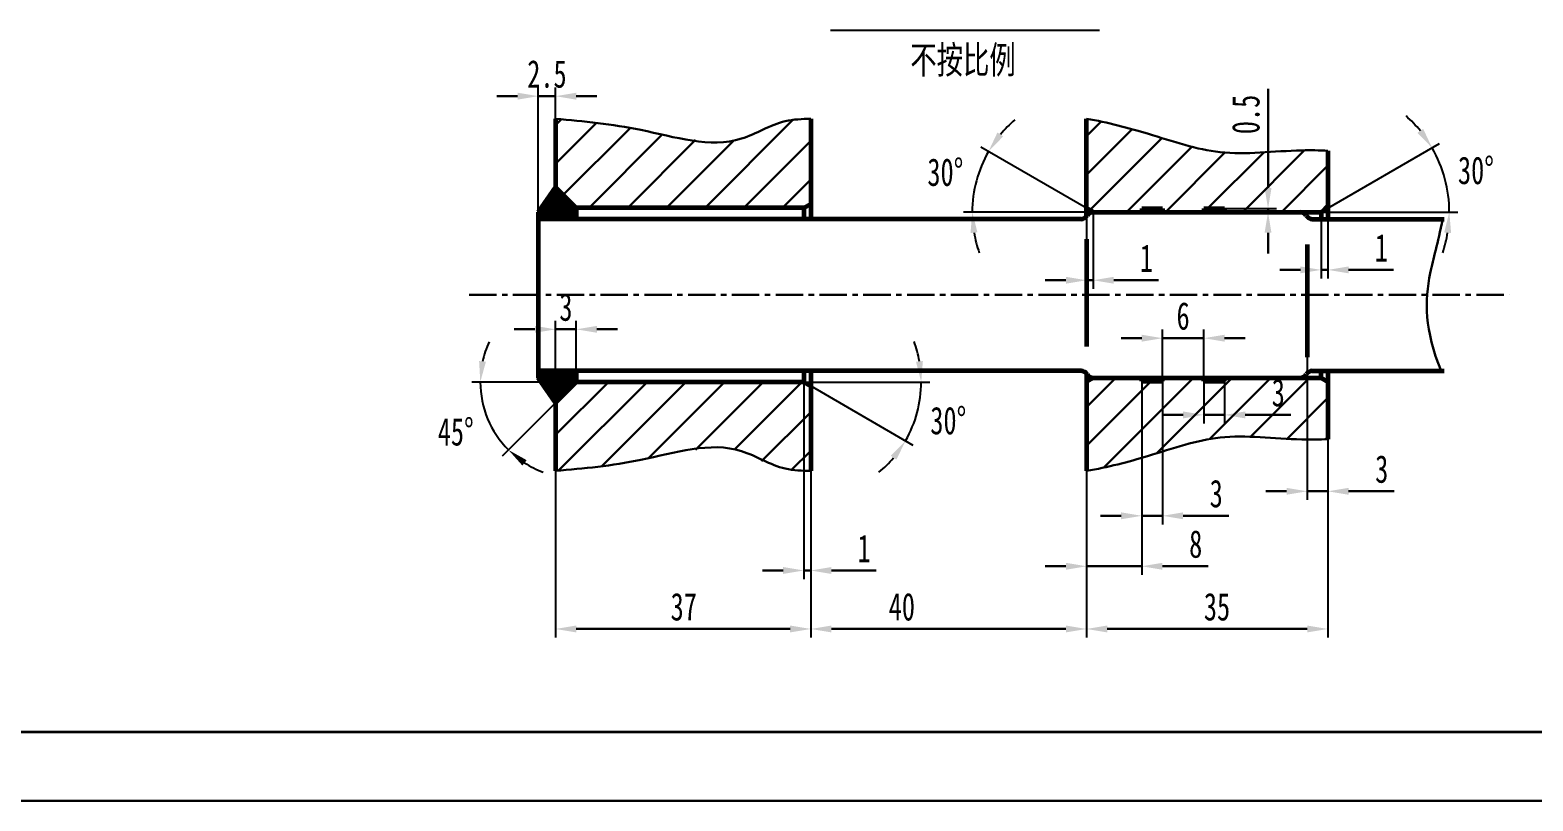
# Model space of a CAD drawing. Header units: millimetres. Extents: x 14092 to 63012, y 39469 to 71324.
# Drawn here: x 15767 to 17510, y 39469 to 40363 of the extents above; entities that cross this region are included whole.
import ezdxf

# ---------------------------------------------------------------- set-up
doc = ezdxf.new("R2010")
doc.units = ezdxf.units.MM
doc.linetypes.add('CENTER', pattern=[50.8, 31.75, -6.35, 6.35, -6.35])
doc.linetypes.add('PHANTOM2', pattern=[31.75, 15.875, -3.175, 3.175, -3.175, 3.175, -3.175])
doc.layers.get('0').update_dxf_attribs({"lineweight": 60})
doc.layers.get('DEFPOINTS').update_dxf_attribs({"color": 1, "linetype": 'PHANTOM2', "lineweight": 30})
doc.layers.add('CCX', color=1, linetype='Continuous', lineweight=30)
doc.layers.add('DD', color=1, linetype='CENTER', lineweight=30)
doc.styles.add('HZ', font='SIMFANG.TTF', dxfattribs={"width": 0.7})
doc.dimstyles.new('ISO-25$0', dxfattribs={"dimscale": 8, "dimtxt": 4, "dimasz": 3, "dimexe": 1.25, "dimexo": 0, "dimgap": 1.2, "dimtad": 1, "dimdec": 0, "dimtxsty": 'HZ', "dimcen": 0, "dimclrd": 256, "dimclrt": 256, "dimadec": 0, "dimazin": 0, "dimtm": 1e-09, "dimtfac": 8, "dimtdec": 0, "dimtmove": 0, "dimatfit": 2, "dimfxl": 1, "dimlwd": -1, "dimarcsym": 0})
doc.dimstyles.new('ISO-25$2', dxfattribs={"dimscale": 8, "dimtxt": 4, "dimasz": 3, "dimexe": 1.25, "dimexo": 0, "dimgap": 1.5, "dimtad": 2, "dimtih": 1, "dimtoh": 1, "dimdec": 0, "dimdsep": 46, "dimtxsty": 'HZ', "dimcen": 3, "dimadec": 0, "dimazin": 0, "dimtm": 1e-09, "dimtfac": 8, "dimtdec": 0, "dimtmove": 0, "dimatfit": 3, "dimfxl": 1, "dimarcsym": 0})
pattern_1 = [(45, (1805.69, -495.51), (-22.45064, 22.45064), [])]

# ---------------------------------------------------------------- blocks, each defined once
blk = doc.blocks.new('*D185')
at = {"layer": 'CCX', "color": 0, "lineweight": -2}
for p, q in [((17264.3, 40143.7), (17264.3, 40074.7)), ((17272.3, 40143.7), (17272.3, 40074.7))]:
    blk.add_line(p, q, dxfattribs=at)
at = {"layer": 'CCX'}
for p, q in [((17240.3, 40084.7), (17216.3, 40084.7)), ((17264.3, 40084.7), (17272.3, 40084.7)), ((17296.3, 40084.7), (17348.2, 40084.7))]:
    blk.add_line(p, q, dxfattribs=at)
for points in [[(17240.3, 40088.7), (17240.3, 40080.7), (17264.3, 40084.7)], [(17296.3, 40088.7), (17296.3, 40080.7), (17272.3, 40084.7)]]:
    blk.add_solid(points, dxfattribs=at)
at = {"layer": 'DEFPOINTS', "color": 0}
for p in [(17264.3, 40143.7), (17272.3, 40143.7), (17272.3, 40084.7)]:
    blk.add_point(p, dxfattribs=at)
at = {"layer": 'CCX', "insert": (17334.2, 40110.3), "char_height": 32, "attachment_point": 5, "style": 'HZ'}
blk.add_mtext('1', dxfattribs=at)
blk = doc.blocks.new('*D186')
at = {"layer": 'CCX', "color": 0, "lineweight": -2}
for p, q in [((17272.3, 40156.3), (17401.8, 40231.1)), ((17264.3, 40151.7), (17423.1, 40151.7))]:
    blk.add_line(p, q, dxfattribs=at)
for start, end in [(39.2504, 48.5007), (360, 30), (341.4993, 350.7496)]:
    blk.add_arc((17264.3, 40151.7), 148.8, start, end, dxfattribs=at)
at = {"layer": 'CCX', "color": 0}
for points in [[(17382.8, 40248.2), (17376.2, 40243.6), (17393.2, 40226.1)], [(17407.2, 40128.1), (17415.2, 40127.5), (17413.1, 40151.7)]]:
    blk.add_solid(points, dxfattribs=at)
at = {"layer": 'DEFPOINTS', "color": 0}
for p in [(17410.8, 40177.6), (17152.3, 40151.7), (17264.3, 40151.7), (17264.3, 40151.7), (17272.3, 40156.3)]:
    blk.add_point(p, dxfattribs=at)
at = {"layer": 'CCX', "color": 0, "insert": (17444, 40199.9), "char_height": 32, "attachment_point": 5, "style": 'HZ'}
blk.add_mtext('30°', dxfattribs=at)
blk = doc.blocks.new('*D187')
at = {"layer": 'CCX', "color": 0, "lineweight": -2}
for p, q in [((17248.3, 40055.7), (17248.3, 39818)), ((17272.3, 39967.7), (17272.3, 39818))]:
    blk.add_line(p, q, dxfattribs=at)
at = {"layer": 'CCX'}
for p, q in [((17224.3, 39828), (17200.3, 39828)), ((17248.3, 39828), (17272.3, 39828)), ((17296.3, 39828), (17349.2, 39828))]:
    blk.add_line(p, q, dxfattribs=at)
for points in [[(17224.3, 39832), (17224.3, 39824), (17248.3, 39828)], [(17296.3, 39832), (17296.3, 39824), (17272.3, 39828)]]:
    blk.add_solid(points, dxfattribs=at)
at = {"layer": 'DEFPOINTS', "color": 0}
for p in [(17248.3, 40055.7), (17272.3, 39967.7), (17248.3, 39828)]:
    blk.add_point(p, dxfattribs=at)
at = {"layer": 'CCX', "insert": (17334.7, 39853.6), "char_height": 32, "attachment_point": 5, "style": 'HZ'}
blk.add_mtext('3', dxfattribs=at)
blk = doc.blocks.new('*D188')
at = {"layer": 'CCX', "color": 0, "lineweight": -2}
for p, q in [((16992.3, 40156.3), (16992.3, 40062.7)), ((16999.8, 40151.7), (16999.8, 40062.7))]:
    blk.add_line(p, q, dxfattribs=at)
at = {"layer": 'CCX'}
for p, q in [((16968.3, 40072.7), (16944.3, 40072.7)), ((16992.3, 40072.7), (16999.8, 40072.7)), ((17023.8, 40072.7), (17075.7, 40072.7))]:
    blk.add_line(p, q, dxfattribs=at)
for points in [[(16968.3, 40076.7), (16968.3, 40068.7), (16992.3, 40072.7)], [(17023.8, 40076.7), (17023.8, 40068.7), (16999.8, 40072.7)]]:
    blk.add_solid(points, dxfattribs=at)
at = {"layer": 'DEFPOINTS', "color": 0}
for p in [(16992.3, 40156.3), (16999.8, 40151.7), (16992.3, 40072.7)]:
    blk.add_point(p, dxfattribs=at)
at = {"layer": 'CCX', "insert": (17061.8, 40098.3), "char_height": 32, "attachment_point": 5, "style": 'HZ'}
blk.add_mtext('1', dxfattribs=at)
blk = doc.blocks.new('*D189')
at = {"layer": 'CCX', "color": 0, "lineweight": -2}
for p, q in [((16992.3, 40156.3), (16869.8, 40227)), ((17000.3, 40151.7), (16849.7, 40151.7))]:
    blk.add_line(p, q, dxfattribs=at)
for start, end in [(130.4207, 140.2104), (150, 180), (189.7896, 199.5793)]:
    blk.add_arc((17000.3, 40151.7), 140.6, start, end, dxfattribs=at)
at = {"layer": 'CCX', "color": 0}
for points in [[(16895.5, 40239.4), (16888.9, 40244), (16878.5, 40222)], [(16857.7, 40127.5), (16865.7, 40128.2), (16859.7, 40151.7)]]:
    blk.add_solid(points, dxfattribs=at)
at = {"layer": 'DEFPOINTS', "color": 0}
for p in [(16868.1, 40199.8), (16992.3, 40156.3), (17000.3, 40151.7), (17000.3, 40151.7), (17056.3, 40151.7)]:
    blk.add_point(p, dxfattribs=at)
at = {"layer": 'CCX', "color": 0, "insert": (16828.5, 40197.8), "char_height": 32, "attachment_point": 5, "style": 'HZ'}
blk.add_mtext('30°', dxfattribs=at)
blk = doc.blocks.new('*D190')
at = {"layer": 'CCX', "color": 0, "lineweight": -2}
for p, q in [((16992.3, 39955.1), (16992.3, 39731.1)), ((17056.3, 39955.7), (17056.3, 39731.1))]:
    blk.add_line(p, q, dxfattribs=at)
at = {"layer": 'CCX'}
for p, q in [((16968.3, 39741.1), (16944.3, 39741.1)), ((16992.3, 39741.1), (17056.3, 39741.1)), ((17080.3, 39741.1), (17133.4, 39741.1))]:
    blk.add_line(p, q, dxfattribs=at)
for points in [[(16968.3, 39745.1), (16968.3, 39737.1), (16992.3, 39741.1)], [(17080.3, 39745.1), (17080.3, 39737.1), (17056.3, 39741.1)]]:
    blk.add_solid(points, dxfattribs=at)
at = {"layer": 'DEFPOINTS', "color": 0}
for p in [(16992.3, 39955.1), (17056.3, 39955.7), (16992.3, 39741.1)]:
    blk.add_point(p, dxfattribs=at)
at = {"layer": 'CCX', "insert": (17118.9, 39766.7), "char_height": 32, "attachment_point": 5, "style": 'HZ'}
blk.add_mtext('8', dxfattribs=at)
blk = doc.blocks.new('*D191')
at = {"layer": 'CCX', "color": 0, "lineweight": -2}
for p, q in [((17056.3, 39955.7), (17056.3, 39789.6)), ((17080.3, 39955.7), (17080.3, 39789.6))]:
    blk.add_line(p, q, dxfattribs=at)
at = {"layer": 'CCX'}
for p, q in [((17032.3, 39799.6), (17008.3, 39799.6)), ((17056.3, 39799.6), (17080.3, 39799.6)), ((17104.3, 39799.6), (17157.2, 39799.6))]:
    blk.add_line(p, q, dxfattribs=at)
for points in [[(17032.3, 39803.6), (17032.3, 39795.6), (17056.3, 39799.6)], [(17104.3, 39803.6), (17104.3, 39795.6), (17080.3, 39799.6)]]:
    blk.add_solid(points, dxfattribs=at)
at = {"layer": 'DEFPOINTS', "color": 0}
for p in [(17056.3, 39955.7), (17080.3, 39955.7), (17080.3, 39799.6)]:
    blk.add_point(p, dxfattribs=at)
at = {"layer": 'CCX', "insert": (17142.7, 39825.2), "char_height": 32, "attachment_point": 5, "style": 'HZ'}
blk.add_mtext('3', dxfattribs=at)
blk = doc.blocks.new('*D192')
at = {"layer": 'CCX', "color": 0, "lineweight": -2}
for p, q in [((17080.3, 39955.7), (17080.3, 40015.5)), ((17128.3, 39955.7), (17128.3, 40015.5))]:
    blk.add_line(p, q, dxfattribs=at)
at = {"layer": 'CCX'}
for p, q in [((17056.3, 40005.5), (17032.3, 40005.5)), ((17080.3, 40005.5), (17128.3, 40005.5)), ((17152.3, 40005.5), (17176.3, 40005.5))]:
    blk.add_line(p, q, dxfattribs=at)
for points in [[(17056.3, 40009.5), (17056.3, 40001.5), (17080.3, 40005.5)], [(17152.3, 40009.5), (17152.3, 40001.5), (17128.3, 40005.5)]]:
    blk.add_solid(points, dxfattribs=at)
at = {"layer": 'DEFPOINTS', "color": 0}
for p in [(17128.3, 40005.5), (17080.3, 39955.7), (17128.3, 39955.7)]:
    blk.add_point(p, dxfattribs=at)
at = {"layer": 'CCX', "insert": (17104.3, 40031.1), "char_height": 32, "attachment_point": 5, "style": 'HZ'}
blk.add_mtext('6', dxfattribs=at)
blk = doc.blocks.new('*D193')
at = {"layer": 'CCX', "color": 0, "lineweight": -2}
for p, q in [((17128.3, 39955.7), (17128.3, 39906.6)), ((17152.3, 39955.7), (17152.3, 39906.6))]:
    blk.add_line(p, q, dxfattribs=at)
at = {"layer": 'CCX'}
for p, q in [((17104.3, 39916.6), (17080.3, 39916.6)), ((17128.3, 39916.6), (17152.3, 39916.6)), ((17176.3, 39916.6), (17229.2, 39916.6))]:
    blk.add_line(p, q, dxfattribs=at)
for points in [[(17104.3, 39920.6), (17104.3, 39912.6), (17128.3, 39916.6)], [(17176.3, 39920.6), (17176.3, 39912.6), (17152.3, 39916.6)]]:
    blk.add_solid(points, dxfattribs=at)
at = {"layer": 'DEFPOINTS', "color": 0}
for p in [(17128.3, 39955.7), (17152.3, 39955.7), (17128.3, 39916.6)]:
    blk.add_point(p, dxfattribs=at)
at = {"layer": 'CCX', "insert": (17214.7, 39942.2), "char_height": 32, "attachment_point": 5, "style": 'HZ'}
blk.add_mtext('3', dxfattribs=at)
blk = doc.blocks.new('*D194')
at = {"layer": 'CCX'}
for p, q in [((17202.8, 40179.7), (17202.8, 40294.6)), ((17202.8, 40151.7), (17202.8, 40155.7)), ((17202.8, 40127.7), (17202.8, 40103.7))]:
    blk.add_line(p, q, dxfattribs=at)
at = {"layer": 'CCX', "color": 0, "lineweight": -2}
for p, q in [((17128.3, 40155.7), (17212.8, 40155.7)), ((17128.3, 40151.7), (17212.8, 40151.7))]:
    blk.add_line(p, q, dxfattribs=at)
at = {"layer": 'CCX'}
for points in [[(17198.8, 40179.7), (17206.8, 40179.7), (17202.8, 40155.7)], [(17198.8, 40127.7), (17206.8, 40127.7), (17202.8, 40151.7)]]:
    blk.add_solid(points, dxfattribs=at)
at = {"layer": 'DEFPOINTS', "color": 0}
for p in [(17128.3, 40155.7), (17128.3, 40151.7), (17202.8, 40151.7)]:
    blk.add_point(p, dxfattribs=at)
at = {"layer": 'CCX', "insert": (17177.2, 40264.9), "char_height": 32, "attachment_point": 5, "rotation": 90, "style": 'HZ'}
blk.add_mtext('0.5', dxfattribs=at)
blk = doc.blocks.new('*D195')
at = {"layer": 'CCX', "color": 0, "lineweight": -2}
for p, q in [((16672.3, 39950.1), (16672.3, 39658.4)), ((16992.3, 39955.1), (16992.3, 39658.4))]:
    blk.add_line(p, q, dxfattribs=at)
at = {"layer": 'CCX'}
blk.add_line((16696.3, 39668.4), (16968.3, 39668.4), dxfattribs=at)
for points in [[(16696.3, 39672.4), (16696.3, 39664.4), (16672.3, 39668.4)], [(16968.3, 39672.4), (16968.3, 39664.4), (16992.3, 39668.4)]]:
    blk.add_solid(points, dxfattribs=at)
at = {"layer": 'DEFPOINTS', "color": 0}
for p in [(16672.3, 39950.1), (16992.3, 39955.1), (16992.3, 39668.4)]:
    blk.add_point(p, dxfattribs=at)
at = {"layer": 'CCX', "insert": (16778, 39694), "char_height": 32, "attachment_point": 5, "style": 'HZ'}
blk.add_mtext('40', dxfattribs=at)
blk = doc.blocks.new('*D196')
at = {"layer": 'CCX', "color": 0, "lineweight": -2}
for p, q in [((16376.3, 39851.6), (16376.3, 39658.4)), ((16672.3, 39850.2), (16672.3, 39658.4))]:
    blk.add_line(p, q, dxfattribs=at)
at = {"layer": 'CCX'}
blk.add_line((16400.3, 39668.4), (16648.3, 39668.4), dxfattribs=at)
for points in [[(16400.3, 39672.4), (16400.3, 39664.4), (16376.3, 39668.4)], [(16648.3, 39672.4), (16648.3, 39664.4), (16672.3, 39668.4)]]:
    blk.add_solid(points, dxfattribs=at)
at = {"layer": 'DEFPOINTS', "color": 0}
for p in [(16376.3, 39851.6), (16672.3, 39850.2), (16672.3, 39668.4)]:
    blk.add_point(p, dxfattribs=at)
at = {"layer": 'CCX', "insert": (16525, 39694), "char_height": 32, "attachment_point": 5, "style": 'HZ'}
blk.add_mtext('37', dxfattribs=at)
blk = doc.blocks.new('*D197')
at = {"layer": 'CCX', "color": 0, "lineweight": -2}
for p, q in [((16992.3, 39950.9), (16992.3, 39658.4)), ((17272.3, 39955.1), (17272.3, 39658.4))]:
    blk.add_line(p, q, dxfattribs=at)
at = {"layer": 'CCX'}
blk.add_line((17016.3, 39668.4), (17248.3, 39668.4), dxfattribs=at)
for points in [[(17016.3, 39672.4), (17016.3, 39664.4), (16992.3, 39668.4)], [(17248.3, 39672.4), (17248.3, 39664.4), (17272.3, 39668.4)]]:
    blk.add_solid(points, dxfattribs=at)
at = {"layer": 'DEFPOINTS', "color": 0}
for p in [(16992.3, 39950.9), (17272.3, 39955.1), (17272.3, 39668.4)]:
    blk.add_point(p, dxfattribs=at)
at = {"layer": 'CCX', "insert": (17143.6, 39694), "char_height": 32, "attachment_point": 5, "style": 'HZ'}
blk.add_mtext('35', dxfattribs=at)
blk = doc.blocks.new('*D198')
at = {"layer": 'CCX'}
for p, q in [((16352.3, 40015.8), (16328.3, 40015.8)), ((16400.3, 40015.8), (16376.3, 40015.8)), ((16424.3, 40015.8), (16448.3, 40015.8))]:
    blk.add_line(p, q, dxfattribs=at)
at = {"layer": 'CCX', "color": 0, "lineweight": -2}
for p, q in [((16376.3, 39930.7), (16376.3, 40025.8)), ((16400.3, 39954.7), (16400.3, 40025.8))]:
    blk.add_line(p, q, dxfattribs=at)
at = {"layer": 'CCX'}
for points in [[(16352.3, 40019.8), (16352.3, 40011.8), (16376.3, 40015.8)], [(16424.3, 40019.8), (16424.3, 40011.8), (16400.3, 40015.8)]]:
    blk.add_solid(points, dxfattribs=at)
at = {"layer": 'DEFPOINTS', "color": 0}
for p in [(16376.3, 40015.8), (16400.3, 39954.7), (16376.3, 39930.7)]:
    blk.add_point(p, dxfattribs=at)
at = {"layer": 'CCX', "insert": (16388.3, 40041.4), "char_height": 32, "attachment_point": 5, "style": 'HZ'}
blk.add_mtext('3', dxfattribs=at)
blk = doc.blocks.new('*D199')
at = {"layer": 'CCX', "color": 0, "lineweight": -2}
for p, q in [((16400.3, 39954.7), (16279, 39954.7)), ((16376.3, 39930.7), (16314.5, 39868.9))]:
    blk.add_line(p, q, dxfattribs=at)
for start, end in [(155.2454, 167.6227), (180, 225), (237.3773, 249.7546)]:
    blk.add_arc((16400.3, 39954.7), 111.3, start, end, dxfattribs=at)
at = {"layer": 'CCX', "color": 0}
for points in [[(16295.5, 39978.2), (16287.6, 39979), (16289, 39954.7)], [(16337.8, 39857.9), (16342.8, 39864.1), (16321.6, 39876)]]:
    blk.add_solid(points, dxfattribs=at)
at = {"layer": 'DEFPOINTS', "color": 0}
for p in [(16400.3, 39954.7), (16400.3, 39954.7), (16664.3, 39954.7), (16292.8, 39925.9), (16376.3, 39930.7)]:
    blk.add_point(p, dxfattribs=at)
at = {"layer": 'CCX', "color": 0, "insert": (16260.5, 39896.8), "char_height": 32, "attachment_point": 5, "style": 'HZ'}
blk.add_mtext('45°', dxfattribs=at)
blk = doc.blocks.new('*D200')
at = {"layer": 'CCX', "color": 0, "lineweight": -2}
for p, q in [((16356.3, 40151.7), (16356.3, 40296.1)), ((16376.3, 40180.7), (16376.3, 40296.1))]:
    blk.add_line(p, q, dxfattribs=at)
at = {"layer": 'CCX'}
for p, q in [((16332.3, 40286.1), (16308.3, 40286.1)), ((16376.3, 40286.1), (16356.3, 40286.1)), ((16400.3, 40286.1), (16424.3, 40286.1))]:
    blk.add_line(p, q, dxfattribs=at)
for points in [[(16332.3, 40290.1), (16332.3, 40282.1), (16356.3, 40286.1)], [(16400.3, 40290.1), (16400.3, 40282.1), (16376.3, 40286.1)]]:
    blk.add_solid(points, dxfattribs=at)
at = {"layer": 'DEFPOINTS', "color": 0}
for p in [(16356.3, 40286.1), (16376.3, 40180.7), (16356.3, 40151.7)]:
    blk.add_point(p, dxfattribs=at)
at = {"layer": 'CCX', "insert": (16366.3, 40311.7), "char_height": 32, "attachment_point": 5, "style": 'HZ'}
blk.add_mtext('2.5', dxfattribs=at)
blk = doc.blocks.new('*D201')
at = {"layer": 'CCX', "color": 0, "lineweight": -2}
for p, q in [((16664.3, 39967.7), (16664.3, 39726.2)), ((16672.3, 39967.7), (16672.3, 39726.2))]:
    blk.add_line(p, q, dxfattribs=at)
at = {"layer": 'CCX'}
for p, q in [((16640.3, 39736.2), (16616.3, 39736.2)), ((16664.3, 39736.2), (16672.3, 39736.2)), ((16696.3, 39736.2), (16748.2, 39736.2))]:
    blk.add_line(p, q, dxfattribs=at)
for points in [[(16640.3, 39740.2), (16640.3, 39732.2), (16664.3, 39736.2)], [(16696.3, 39740.2), (16696.3, 39732.2), (16672.3, 39736.2)]]:
    blk.add_solid(points, dxfattribs=at)
at = {"layer": 'DEFPOINTS', "color": 0}
for p in [(16664.3, 39967.7), (16672.3, 39967.7), (16664.3, 39736.2)]:
    blk.add_point(p, dxfattribs=at)
at = {"layer": 'CCX', "insert": (16734.2, 39761.8), "char_height": 32, "attachment_point": 5, "style": 'HZ'}
blk.add_mtext('1', dxfattribs=at)
blk = doc.blocks.new('*D202')
at = {"layer": 'CCX', "color": 0, "lineweight": -2}
for p, q in [((16664.3, 39954.7), (16810.5, 39954.7)), ((16672.3, 39950.1), (16790.9, 39881.6))]:
    blk.add_line(p, q, dxfattribs=at)
for start, end in [(10.1079, 20.2159), (330, 0), (309.7841, 319.8921)]:
    blk.add_arc((16664.3, 39954.7), 136.2, start, end, dxfattribs=at)
at = {"layer": 'CCX', "color": 0}
for points in [[(16802.4, 39979), (16794.4, 39978.3), (16800.5, 39954.7)], [(16765.2, 39869.3), (16771.7, 39864.7), (16782.3, 39886.6)]]:
    blk.add_solid(points, dxfattribs=at)
at = {"layer": 'DEFPOINTS', "color": 0}
for p in [(16400.3, 39954.7), (16664.3, 39954.7), (16664.3, 39954.7), (16672.3, 39950.1), (16792.3, 39908.1)]:
    blk.add_point(p, dxfattribs=at)
at = {"layer": 'CCX', "color": 0, "insert": (16831.9, 39909.8), "char_height": 32, "attachment_point": 5, "style": 'HZ'}
blk.add_mtext('30°', dxfattribs=at)

msp = doc.modelspace()

# ---------------------------------------------------------------- hatches: boundary and pattern name
at = {"layer": 'CCX'}
h = msp.add_hatch(dxfattribs=at)
h.set_pattern_fill('ANSI31', color=256, scale=10, style=0)
h.set_pattern_definition(pattern_1)
edge = h.paths.add_edge_path()
edge.add_spline(control_points=[(16672.3, 40259.9), (16681.7, 40263), (16617.2, 40256), (16587.1, 40221.2), (16476.6, 40249.8), (16407.9, 40256.7), (16376.3, 40259.9)], knot_values=[0, 0, 0, 0, 29.626561, 84.314498, 201.576876, 301.296267, 301.296267, 301.296267, 301.296267], degree=3, periodic=0)
edge.add_line((16376.3, 40259.9), (16376.3, 40180.7))
edge.add_line((16376.3, 40180.7), (16400.3, 40156.7))
edge.add_line((16400.3, 40156.7), (16664.3, 40156.7))
edge.add_line((16664.3, 40156.7), (16672.3, 40161.3))
edge.add_line((16672.3, 40161.3), (16672.3, 40259.9))
edge = h.paths.add_edge_path()
edge.add_line((16400.3, 39954.7), (16376.3, 39930.7))
edge.add_line((16376.3, 39930.7), (16376.3, 39851.6))
edge.add_spline(control_points=[(16376.3, 39851.6), (16407.9, 39854.7), (16476.6, 39861.6), (16587.1, 39890.2), (16617.2, 39855.4), (16681.7, 39848.5), (16672.3, 39851.6)], knot_values=[0, 0, 0, 0, 99.719391, 216.981768, 271.669706, 301.296267, 301.296267, 301.296267, 301.296267], degree=3, periodic=0)
edge.add_line((16672.3, 39851.6), (16672.3, 39950.1))
edge.add_line((16672.3, 39950.1), (16664.3, 39954.7))
edge.add_line((16664.3, 39954.7), (16400.3, 39954.7))
h = msp.add_hatch(dxfattribs=at)
h.set_pattern_fill('ANSI31', color=256, scale=10, style=0)
h.set_pattern_definition(pattern_1)
edge = h.paths.add_edge_path()
edge.add_spline(control_points=[(17272.3, 40222.9), (17262.2, 40223.4), (17219.2, 40223.9), (17147.9, 40213.8), (17075, 40240.3), (17016.6, 40255.8), (16992.3, 40259.9)], knot_values=[17.632451, 17.632451, 17.632451, 17.632451, 21.284909, 33.150862, 44.004446, 51.806703, 51.806703, 51.806703, 51.806703], degree=3, periodic=0)
edge.add_line((16992.3, 40259.9), (16992.3, 40156.3))
edge.add_line((16992.3, 40156.3), (17000.3, 40151.7))
edge.add_line((17000.3, 40151.7), (17056.3, 40151.7))
edge.add_line((17056.3, 40151.7), (17056.3, 40155.7))
edge.add_line((17056.3, 40155.7), (17080.3, 40155.7))
edge.add_line((17080.3, 40155.7), (17080.3, 40151.7))
edge.add_line((17080.3, 40151.7), (17128.3, 40151.7))
edge.add_line((17128.3, 40151.7), (17128.3, 40155.7))
edge.add_line((17128.3, 40155.7), (17152.3, 40155.7))
edge.add_line((17152.3, 40155.7), (17152.3, 40151.7))
edge.add_line((17152.3, 40151.7), (17264.3, 40151.7))
edge.add_line((17264.3, 40151.7), (17272.3, 40156.3))
edge.add_line((17272.3, 40156.3), (17272.3, 40222.9))
edge = h.paths.add_edge_path()
edge.add_spline(control_points=[(16992.3, 39851.6), (17016.6, 39855.7), (17075, 39871.2), (17147.9, 39897.7), (17219.2, 39887.5), (17262.2, 39888), (17272.3, 39888.6)], knot_values=[17.632451, 17.632451, 17.632451, 17.632451, 25.434709, 36.288293, 48.154245, 51.806703, 51.806703, 51.806703, 51.806703], degree=3, periodic=0)
edge.add_line((17272.3, 39888.6), (17272.3, 39955.1))
edge.add_line((17272.3, 39955.1), (17264.3, 39959.7))
edge.add_line((17264.3, 39959.7), (17152.3, 39959.7))
edge.add_line((17152.3, 39959.7), (17152.3, 39955.7))
edge.add_line((17152.3, 39955.7), (17128.3, 39955.7))
edge.add_line((17128.3, 39955.7), (17128.3, 39959.7))
edge.add_line((17128.3, 39959.7), (17080.3, 39959.7))
edge.add_line((17080.3, 39959.7), (17080.3, 39955.7))
edge.add_line((17080.3, 39955.7), (17056.3, 39955.7))
edge.add_line((17056.3, 39955.7), (17056.3, 39959.7))
edge.add_line((17056.3, 39959.7), (17000.3, 39959.7))
edge.add_line((17000.3, 39959.7), (16992.3, 39955.1))
edge.add_line((16992.3, 39955.1), (16992.3, 39851.6))
h.paths.add_polyline_path([(17201.9, 39966.2), (17227.6, 39966.2), (17227.6, 39918.2), (17201.9, 39918.2)], flags=9)
h = msp.add_hatch(dxfattribs=at)
h.set_pattern_fill('ANSI37', color=256, scale=0.2, style=0)
h.set_pattern_definition([(45, (1517.3898, 0), (-0.449012806, 0.449012806), []), (135, (1517.3898, 0), (-0.449012806, -0.449012806), [])])
h.paths.add_polyline_path([(16376.3, 40180.7), (16356.3, 40151.7), (16356.3, 40143.7), (16400.3, 40143.7), (16400.3, 40156.7)])
h.paths.add_polyline_path([(16400.3, 39967.7), (16356.3, 39967.7), (16356.3, 39959.7), (16376.3, 39930.7), (16400.3, 39954.7)])

# ---------------------------------------------------------------- linework, layer by layer
for p, q in [((16376.3, 40259.9), (16376.3, 40180.7)), ((16672.3, 40259.9), (16672.3, 40143.7)), ((16992.3, 40146.9), (16992.3, 40259.9)), ((17272.3, 40222.9), (17272.3, 40143.7)), ((16376.3, 40180.7), (16356.3, 40151.7)), ((16400.3, 40156.7), (16376.3, 40180.7)), ((16356.3, 40151.7), (16356.3, 39959.7)), ((16400.3, 40156.7), (16400.3, 40143.7)), ((16664.3, 40156.7), (16400.3, 40156.7)), ((16664.3, 40156.7), (16672.3, 40161.3)), ((16664.3, 40156.7), (16664.3, 40143.7)), ((17000.3, 40151.7), (16992.3, 40156.3)), ((16999.8, 40151.7), (17240.3, 40151.7)), ((17000.3, 40151.7), (17056.3, 40151.7)), ((17056.3, 40155.7), (17080.3, 40155.7)), ((17056.3, 40155.7), (17056.3, 40151.7)), ((17080.3, 40155.7), (17080.3, 40151.7)), ((17080.3, 40151.7), (17128.3, 40151.7)), ((17128.3, 40155.7), (17152.3, 40155.7)), ((17128.3, 40155.7), (17128.3, 40151.7)), ((17152.3, 40155.7), (17152.3, 40151.7)), ((17152.3, 40151.7), (17264.3, 40151.7)), ((17264.3, 40151.7), (17272.3, 40156.3)), ((17264.3, 40151.7), (17264.3, 40143.7)), ((16985.9, 40143.7), (16356.3, 40143.7)), ((17254.1, 40143.7), (17407, 40143.7)), ((16992.3, 40120.4), (16992.3, 39995.9)), ((17248.3, 40114.2), (17248.3, 39983.6)), ((16985.9, 39967.7), (16356.3, 39967.7)), ((16376.3, 39930.7), (16356.3, 39959.7)), ((16400.3, 39967.7), (16400.3, 39954.7)), ((16664.3, 39967.7), (16664.3, 39954.7)), ((16672.3, 39967.7), (16672.3, 39851.6)), ((16992.3, 39964.6), (16992.3, 39851.6)), ((17000.3, 39959.7), (16992.3, 39955.1)), ((16999.8, 39959.7), (17240.3, 39959.7)), ((17000.3, 39959.7), (17056.3, 39959.7)), ((17056.3, 39955.7), (17056.3, 39959.7)), ((17080.3, 39959.7), (17128.3, 39959.7)), ((17080.3, 39955.7), (17080.3, 39959.7)), ((17128.3, 39955.7), (17128.3, 39959.7)), ((17152.3, 39959.7), (17264.3, 39959.7)), ((17152.3, 39955.7), (17152.3, 39959.7)), ((17254.1, 39967.7), (17407, 39967.7)), ((17264.3, 39959.7), (17264.3, 39967.7)), ((17264.3, 39959.7), (17272.3, 39955.1)), ((17272.3, 39967.7), (17272.3, 39888.6)), ((16400.3, 39954.7), (16376.3, 39930.7)), ((16664.3, 39954.7), (16400.3, 39954.7)), ((16664.3, 39954.7), (16672.3, 39950.1)), ((16992.3, 39950.9), (16992.3, 39851.6)), ((17056.3, 39955.7), (17080.3, 39955.7)), ((17128.3, 39955.7), (17152.3, 39955.7)), ((16376.3, 39930.7), (16376.3, 39851.6))]:
    msp.add_line(p, q)
at = {"lineweight": 35}
msp.add_line((14291.9, 39549.1), (20739.9, 39549.1), dxfattribs=at)
for centre, start, end in [((16999.8, 40143.7), 90, 149.9839), ((17240.3, 40143.7), 30.0161, 90), ((16985.9, 40151.7), 270, 329.9839), ((17254.1, 40151.7), 210.0161, 270), ((16985.9, 39959.7), 30.0161, 90), ((16999.8, 39967.7), 210.0161, 270), ((17240.3, 39967.7), 270, 329.9839), ((17254.1, 39959.7), 90, 149.9839)]:
    msp.add_arc(centre, 8, start, end)
at = {"layer": 'CCX', "color": 0, "lineweight": -3}
msp.add_line((16695.1, 40362.7), (17007.3, 40362.7), dxfattribs=at)
at = {"layer": 'CCX'}
msp.add_line((14091.9, 39469.1), (20819.9, 39469.1), dxfattribs=at)
for points, end_tangent in [([(16376.3, 40259.9), (16475.2, 40247), (16592, 40236.9), (16642.8, 40257.1), (16672.3, 40259.9)], (-0.949937, -0.312441)), ([(16376.3, 39851.6), (16475.2, 39864.4), (16592, 39874.6), (16642.8, 39854.3), (16672.3, 39851.6)], (-0.949937, 0.312441))]:
    msp.add_spline(points, degree=3, dxfattribs=dict(at, end_tangent=end_tangent))
for points, knots in [([(16992.3, 40259.9), (17016.6, 40255.8), (17075, 40240.3), (17147.9, 40213.8), (17219.2, 40223.9), (17262.2, 40223.4), (17272.3, 40222.9)], [17.632451, 17.632451, 17.632451, 17.632451, 25.434709, 36.288293, 48.154245, 51.806703, 51.806703, 51.806703, 51.806703]), ([(17405.4, 40143.7), (17399.6, 40114.7), (17384.6, 40066.1), (17384.1, 40015.1), (17403.6, 39967.7)], [4.720156, 4.720156, 4.720156, 4.720156, 11.286711, 23.848725, 23.848725, 23.848725, 23.848725]), ([(16992.3, 39851.6), (17016.6, 39855.7), (17075, 39871.2), (17147.9, 39897.7), (17219.2, 39887.5), (17262.2, 39888), (17272.3, 39888.6)], [17.632451, 17.632451, 17.632451, 17.632451, 25.434709, 36.288293, 48.154245, 51.806703, 51.806703, 51.806703, 51.806703])]:
    msp.add_open_spline(points, degree=3, knots=knots, dxfattribs=at)
at = {"layer": 'DD'}
msp.add_line((16276.1, 40055.7), (17482.7, 40055.7), dxfattribs=at)

# ---------------------------------------------------------------- texts
at = {"layer": 'CCX', "color": 0, "lineweight": -3, "insert": (16849, 40326.5), "char_height": 32.04, "attachment_point": 5, "style": 'HZ'}
msp.add_mtext('不按比例', dxfattribs=at)

# ---------------------------------------------------------------- dimensions: what is measured, and where the dimension line sits
at = {"layer": 'CCX'}
for base, p1, p2, text, picture, middle in [((16356.3, 40286.1), (16376.3, 40180.7), (16356.3, 40151.7), '2.5', '*D200', (16366.3, 40286.1)), ((16992.3, 40072.7), (16999.8, 40151.7), (16992.3, 40156.3), '1', '*D188', (17061.8, 40072.7)), ((17272.3, 40084.7), (17264.3, 40143.7), (17272.3, 40143.7), '1', '*D185', (17334.2, 40084.7)), ((16376.3, 40015.8), (16400.3, 39954.7), (16376.3, 39930.7), '3', '*D198', (16388.3, 40015.8)), ((17128.3, 40005.5), (17080.3, 39955.7), (17128.3, 39955.7), '6', '*D192', (17104.3, 40005.5)), ((17248.3, 39828), (17272.3, 39967.7), (17248.3, 40055.7), '3', '*D187', (17334.7, 39828)), ((16664.3, 39736.2), (16672.3, 39967.7), (16664.3, 39967.7), '1', '*D201', (16734.2, 39736.2)), ((17128.3, 39916.6), (17152.3, 39955.7), (17128.3, 39955.7), '3', '*D193', (17214.7, 39916.6)), ((16992.3, 39668.4), (16672.3, 39950.1), (16992.3, 39955.1), '40', '*D195', (16778, 39668.4)), ((16992.3, 39741.1), (17056.3, 39955.7), (16992.3, 39955.1), '8', '*D190', (17118.9, 39741.1)), ((17272.3, 39668.4), (16992.3, 39950.9), (17272.3, 39955.1), '35', '*D197', (17143.6, 39668.4)), ((17080.3, 39799.6), (17056.3, 39955.7), (17080.3, 39955.7), '3', '*D191', (17142.7, 39799.6)), ((16672.3, 39668.4), (16376.3, 39851.6), (16672.3, 39850.2), '37', '*D196', (16525, 39668.4))]:
    dim = msp.add_linear_dim(base=base, p1=p1, p2=p2, text=text, dimstyle='ISO-25$0', dxfattribs=at)
    dim.commit()
    dim.dimension.update_dxf_attribs({"geometry": picture, "text_midpoint": middle, "dimtype": 160})
dim = msp.add_linear_dim(base=(17202.8, 40151.7), p1=(17128.3, 40155.7), p2=(17128.3, 40151.7), angle=90, text='0.5', dimstyle='ISO-25$0', dxfattribs=at)
dim.commit()
dim.dimension.update_dxf_attribs({"geometry": '*D194', "text_midpoint": (17202.8, 40264.9), "dimtype": 160})
for base, line1, line2, picture, middle in [((16868.1, 40199.8), ((17000.3, 40151.7), (17056.3, 40151.7)), ((17000.3, 40151.7), (16992.3, 40156.3)), '*D189', (16828.5, 40197.8)), ((17410.8, 40177.6), ((17152.3, 40151.7), (17264.3, 40151.7)), ((17264.3, 40151.7), (17272.3, 40156.3)), '*D186', (17444, 40199.9)), ((16292.8, 39925.9), ((16664.3, 39954.7), (16400.3, 39954.7)), ((16400.3, 39954.7), (16376.3, 39930.7)), '*D199', (16260.5, 39896.8)), ((16792.3, 39908.1), ((16664.3, 39954.7), (16400.3, 39954.7)), ((16664.3, 39954.7), (16672.3, 39950.1)), '*D202', (16831.9, 39909.8))]:
    dim = msp.add_angular_dim_2l(base=base, line1=line1, line2=line2, dimstyle='ISO-25$2', override={"dimazin": 2}, dxfattribs=at)
    dim.commit()
    dim.dimension.update_dxf_attribs({"geometry": picture, "text_midpoint": middle})

doc.saveas('drawing.dxf')
